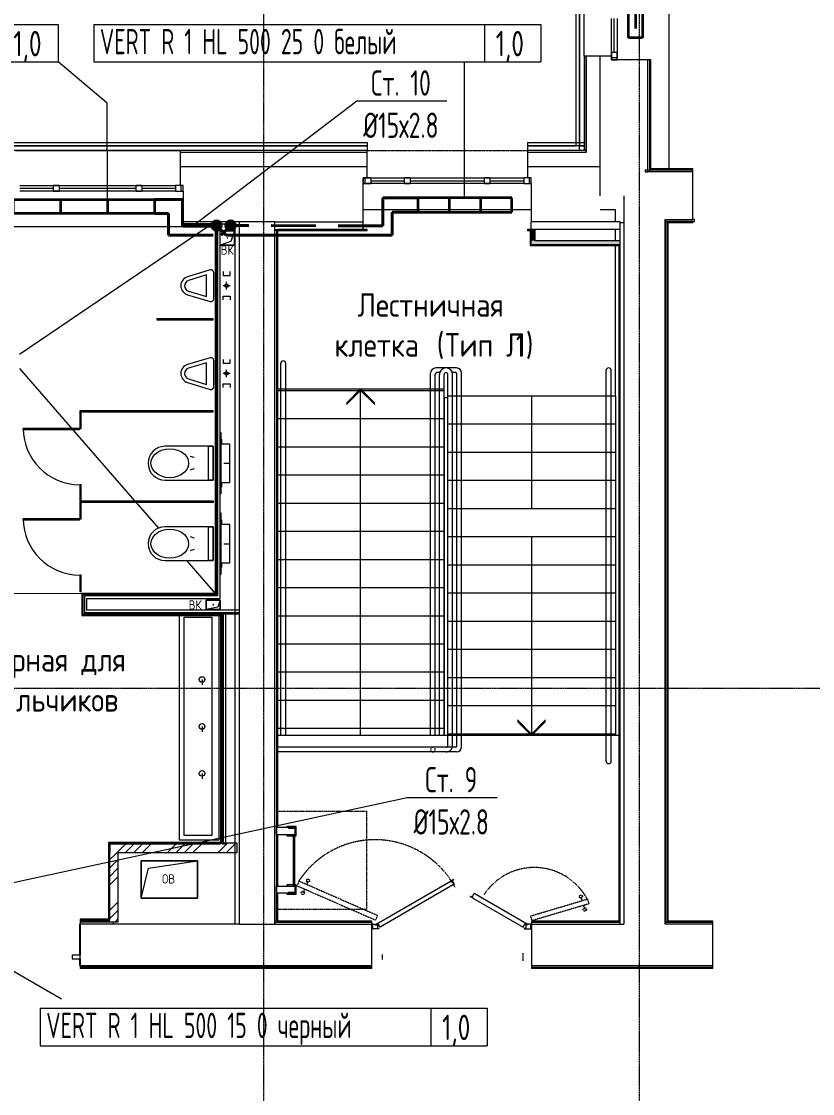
# Model space of a CAD drawing. Header units: millimetres. Extents: x -3929 to 624051, y 52832 to 514950.
# Drawn here: x 210317 to 218744, y 420997 to 432418 of the extents above; entities that cross this region are included whole.
import ezdxf
from ezdxf import colors
from ezdxf.entities.mleader import LeaderData, LeaderLine
from ezdxf.enums import TextEntityAlignment as Align
from ezdxf.math import Vec2, Vec3

# ---------------------------------------------------------------- set-up
doc = ezdxf.new("R2010")
doc.units = ezdxf.units.MM
for name, pattern in [('ADSK_Линия сетки', [25, 20, -2.5, 0, -2.5]), ('ADSK_Штрих_ш3 п1_5', [4.5, 3, -1.5]), ('ADSK_Штриховая_ш2 п1', [3, 2, -1]), ('ADSK_Штриховая_ш3 п1_5', [4.5, 3, -1.5]), ('ADSK_Штрихпунктирная 2 точки_ш15 п1_5 п1_5 п1_5', [19.5, 15, -1.5, 0, -1.5, 0, -1.5]), ('Hidden', [7.14375, 4.7625, -2.38125])]:
    doc.linetypes.add(name, pattern=pattern)
for name, color, linetype, lineweight in [('_ Окна', 7, 'Continuous', 9), ('Аннотация', 7, 'Continuous', 18), ('Двери', 7, 'Continuous', 9), ('Двери открывание', 7, 'Continuous', 9), ('Лестницы', 7, 'Continuous', 9), ('Марки помещений', 7, 'Continuous', 20), ('Обобщенные модели', 7, 'Continuous', 18), ('Оборудование', 7, 'Continuous', 18), ('ОВ-О-Оборудование', 32, 'Continuous', 35), ('ОВ-ТЕКСТ', 7, 'Continuous', 25), ('Окна', 7, 'Continuous', 9), ('Оси', 253, 'Continuous', 9), ('Перекрытие', 7, 'Continuous', 18), ('Сантехника', 7, 'Continuous', 18), ('Стены внутренние', 7, 'Continuous', 18), ('Стены наружные', 7, 'Continuous', 18), ('Стены несущие', 7, 'Continuous', 30), ('Стены отделка', 7, 'Continuous', 30), ('Стены штриховка', 7, 'Continuous', 9), ('Стрелки вверх', 7, 'Continuous', 18)]:
    doc.layers.add(name, color=color, linetype=linetype, lineweight=lineweight)
doc.layers.add('Линии', color=7, linetype='Continuous', lineweight=9, true_color=0x00a600)
for name, color, linetype in [('ПРИБОРЫ', 3, 'Continuous'), ('статистика приборов', 252, 'Continuous'), ('стояки', 7, 'Continuous')]:
    doc.layers.add(name, color=color, linetype=linetype)
doc.layers.add('т11.1', color=1, linetype='Continuous', true_color=0xff0000)
doc.layers.add('т21.1', color=5, linetype='Continuous', true_color=0x0000ff)
doc.styles.add('GOST Common_2', font='GOST_Common.ttf', dxfattribs={"width": 0.9, "height": 250})
doc.styles.add('GOST Common_4', font='GOST_Common.ttf', dxfattribs={"width": 0.9, "height": 200})
doc.styles.add('СТИЛЬ', font='simplex.shx', dxfattribs={"width": 0.65})

# ---------------------------------------------------------------- blocks, each defined once
blk = doc.blocks.new('*U2874')
at = {"layer": 'ОВ-О-Оборудование', "color": 32, "ltscale": 0.1, "true_color": 0xcd6928}
for p, q in [((500, 75), (-500, 75)), ((-500, 75), (-500, -75)), ((-400, 0), (400, 0)), ((500, -75), (500, 75)), ((-500, -75), (500, -75))]:
    blk.add_line(p, q, dxfattribs=at)
blk = doc.blocks.new('*U2949')
at = {"layer": 'ОВ-О-Оборудование', "color": 32, "ltscale": 0.1, "true_color": 0xcd6928}
for p, q in [((750, 75), (-750, 75)), ((-750, 75), (-750, -75)), ((-250, 75), (-250, -75)), ((250, 75), (250, -75)), ((750, -75), (750, 75)), ((-750, -75), (750, -75))]:
    blk.add_line(p, q, dxfattribs=at)
blk = doc.blocks.new('*U2876')
at = {"layer": 'ОВ-О-Оборудование', "color": 32, "ltscale": 0.1, "true_color": 0xcd6928}
for p, q in [((500, 75), (-500, 75)), ((-500, 75), (-500, -75)), ((-167, 75), (-167, -75)), ((167, 75), (167, -75)), ((500, -75), (500, 75)), ((-500, -75), (500, -75))]:
    blk.add_line(p, q, dxfattribs=at)
blk = doc.blocks.new('4 этаж')
at = {"layer": 'Стены внутренние', "lineweight": 0}
for points in [[(406488, 19866), (406527, 19866), (406527, 19986), (406487, 19986), (406487, 19866)], [(407031, 19826), (407432, 19826), (407432, 19866), (406487, 19866), (406488, 19826), (406536, 19826)]]:
    blk.add_hatch(color=253, dxfattribs=at).paths.add_polyline_path(points)
at = {"layer": '_ Окна', "color": 253, "lineweight": 0}
for p, q in [((407370, 21874), (407370, 22234)), ((407340, 21874), (407400, 21874)), ((407340, 21794), (407340, 21874)), ((407400, 21874), (407400, 21794)), ((407400, 21814), (407340, 21814)), ((407400, 21794), (407340, 21794)), ((401398, 20396), (401398, 20456)), ((401398, 20456), (401458, 20456)), ((401458, 20456), (401458, 20396)), ((402278, 20396), (402278, 20456)), ((402278, 20456), (402338, 20456)), ((402338, 20456), (402338, 20396)), ((402698, 20456), (402698, 20396)), ((402778, 20456), (402698, 20456)), ((402758, 20396), (402758, 20456)), ((402778, 20396), (402778, 20456)), ((404697, 20476), (404697, 20536)), ((404697, 20536), (404777, 20536)), ((404777, 20476), (404697, 20476)), ((404717, 20476), (404717, 20536)), ((404777, 20536), (404777, 20476)), ((404777, 20506), (405137, 20506)), ((405137, 20476), (405137, 20536)), ((405137, 20536), (405197, 20536)), ((405197, 20476), (405137, 20476)), ((405197, 20536), (405197, 20476)), ((405197, 20506), (405987, 20506)), ((405987, 20476), (405987, 20536)), ((405987, 20536), (406047, 20536)), ((406047, 20476), (405987, 20476)), ((406047, 20536), (406047, 20476)), ((406047, 20506), (406407, 20506)), ((406407, 20536), (406407, 20476)), ((406487, 20536), (406407, 20536)), ((406407, 20476), (406487, 20476)), ((406467, 20476), (406467, 20536)), ((406487, 20476), (406487, 20536)), ((401038, 20426), (401398, 20426)), ((401458, 20396), (401398, 20396)), ((401458, 20426), (402278, 20426)), ((402338, 20396), (402278, 20396)), ((402338, 20426), (402698, 20426)), ((402698, 20396), (402778, 20396))]:
    blk.add_line(p, q, dxfattribs=at)
at = {"layer": 'Двери', "color": 253, "lineweight": 0}
for p, q in [((401075, 17851), (401075, 17867)), ((401675, 17867), (401075, 17867)), ((401675, 17851), (401075, 17851)), ((401675, 17851), (401675, 17867)), ((401075, 16889), (401075, 16905)), ((401675, 16905), (401075, 16905)), ((401675, 16889), (401675, 16905)), ((401675, 16889), (401075, 16889)), ((404834, 12587), (405659, 13063)), ((405661, 13060), (405644, 13050)), ((405644, 13050), (405666, 13011)), ((405659, 13063), (405661, 13060)), ((405666, 13011), (404876, 12554)), ((405856, 12873), (405876, 12908)), ((405879, 12912), (405876, 12908)), ((406442, 12587), (405879, 12912)), ((405837, 12879), (405839, 12883)), ((405871, 12859), (405837, 12879)), ((405839, 12883), (405856, 12873)), ((405871, 12859), (406400, 12554)), ((404788, 12537), (404788, 12587)), ((404788, 12587), (404824, 12587)), ((404798, 12587), (404788, 12587)), ((404788, 12587), (404788, 12537)), ((404798, 12537), (404798, 12587)), ((404824, 12587), (404824, 12581)), ((404826, 12579), (404848, 12579)), ((404836, 12583), (404834, 12587)), ((404853, 12593), (404836, 12583)), ((404848, 12579), (404848, 12543)), ((404876, 12554), (404853, 12593)), ((406400, 12554), (406422, 12593)), ((406422, 12593), (406439, 12583)), ((406428, 12579), (406428, 12543)), ((406449, 12579), (406428, 12579)), ((406439, 12583), (406442, 12587)), ((406451, 12587), (406451, 12581)), ((406488, 12587), (406451, 12587)), ((406488, 12587), (406478, 12587)), ((406478, 12587), (406478, 12537)), ((406488, 12537), (406488, 12587)), ((406488, 12537), (406488, 12587)), ((404864, 12537), (404788, 12537)), ((404788, 12537), (404798, 12537)), ((404850, 12541), (404864, 12541)), ((404864, 12541), (404864, 12537)), ((406411, 12541), (406411, 12537)), ((406425, 12541), (406411, 12541)), ((406411, 12537), (406488, 12537)), ((406478, 12537), (406488, 12537)), ((401683, 12257), (401596, 12257)), ((401596, 12257), (401596, 12217)), ((401683, 12217), (401683, 12257)), ((400740, 12217), (401481, 11789)), ((401596, 12217), (401683, 12217))]:
    blk.add_line(p, q, dxfattribs=at)
for centre, radius, start, end in [((404826, 12581), 2.52, 180, 270), ((406449, 12581), 2.52, 270, 0), ((404850, 12543), 2.5, 180, 270), ((406425, 12543), 2.5, 270, 0)]:
    blk.add_arc(centre, radius, start, end, dxfattribs=at)
at = {"layer": 'Двери открывание', "color": 253, "lineweight": 0}
for centre in [(401675, 17867), (401675, 16905)]:
    blk.add_arc(centre, 600, 180, 270, dxfattribs=at)
at = {"layer": 'Лестницы', "color": 253, "lineweight": 0}
for p, q in [((406487, 20196), (404697, 20196)), ((407384, 20196), (407220, 20196)), ((407384, 20066), (407384, 20196)), ((407384, 19866), (407384, 19986)), ((407384, 18211), (407384, 19814)), ((403786, 18287), (405564, 18287)), ((403786, 18287), (405564, 18287)), ((403786, 18272), (405564, 18272)), ((405564, 18196), (405594, 18196)), ((405564, 17972), (405564, 18196)), ((407384, 18211), (405594, 18211)), ((405594, 18211), (405594, 17911)), ((407384, 18211), (405594, 18211)), ((407384, 18211), (407384, 17911)), ((403786, 17972), (405564, 17972)), ((403786, 17972), (405564, 17972)), ((405564, 17672), (405564, 17972)), ((405594, 17911), (405594, 17611)), ((407384, 17911), (405594, 17911)), ((407384, 17911), (405594, 17911)), ((407384, 17911), (407384, 17611)), ((403786, 17672), (405564, 17672)), ((403786, 17672), (405564, 17672)), ((405564, 17372), (405564, 17672)), ((405594, 17611), (405594, 17311)), ((407384, 17611), (405594, 17611)), ((407384, 17611), (405594, 17611)), ((407384, 17611), (407384, 17311)), ((403786, 17372), (405564, 17372)), ((403786, 17372), (405564, 17372)), ((405564, 17072), (405564, 17372)), ((405594, 17311), (405594, 17011)), ((407384, 17311), (405594, 17311)), ((407384, 17311), (405594, 17311)), ((407384, 17311), (407384, 17011)), ((403786, 17072), (405564, 17072)), ((403786, 17072), (405564, 17072)), ((405564, 16772), (405564, 17072)), ((405594, 17011), (405594, 16711)), ((407384, 17011), (405594, 17011)), ((407384, 17011), (405594, 17011)), ((407384, 17011), (407384, 16711)), ((403786, 16772), (405564, 16772)), ((403786, 16772), (405564, 16772)), ((405564, 16472), (405564, 16772)), ((405594, 16711), (405594, 16411)), ((407384, 16711), (405594, 16711)), ((407384, 16711), (405594, 16711)), ((407384, 16711), (407384, 16411)), ((403786, 16472), (405564, 16472)), ((403786, 16472), (405564, 16472)), ((405564, 16172), (405564, 16472)), ((405594, 16411), (405594, 16111)), ((407384, 16411), (405594, 16411)), ((407384, 16411), (405594, 16411)), ((407384, 16411), (407384, 16111)), ((403786, 16172), (405564, 16172)), ((403786, 16172), (405564, 16172)), ((405564, 15872), (405564, 16172)), ((405594, 16111), (405594, 15811)), ((407384, 16111), (405594, 16111)), ((407384, 16111), (405594, 16111)), ((407384, 16111), (407384, 15811)), ((403786, 15872), (405564, 15872)), ((403786, 15872), (405564, 15872)), ((405564, 15572), (405564, 15872)), ((405594, 15811), (405594, 15511)), ((407384, 15811), (405594, 15811)), ((407384, 15811), (405594, 15811)), ((407384, 15811), (407384, 15511)), ((403786, 15572), (405564, 15572)), ((403786, 15572), (405564, 15572)), ((405564, 15272), (405564, 15572)), ((405594, 15511), (405594, 15211)), ((407384, 15511), (405594, 15511)), ((407384, 15511), (405594, 15511)), ((407384, 15511), (407384, 15211)), ((403786, 15272), (405564, 15272)), ((403786, 15272), (405564, 15272)), ((405564, 14972), (405564, 15272)), ((405594, 15211), (405594, 14911)), ((407384, 15211), (405594, 15211)), ((407384, 15211), (405594, 15211)), ((407384, 15211), (407384, 14911)), ((403786, 14972), (405564, 14972)), ((403786, 14972), (405564, 14972)), ((405564, 14672), (405564, 14972)), ((405594, 14911), (405594, 14611)), ((407384, 14911), (405594, 14911)), ((407384, 14911), (405594, 14911)), ((407384, 14911), (407384, 14611)), ((403786, 14672), (405564, 14672)), ((403786, 14672), (405564, 14672)), ((405564, 14596), (405564, 14672)), ((405594, 14611), (405594, 14596)), ((407384, 14611), (405594, 14611)), ((407384, 14596), (405594, 14596)), ((407384, 14611), (407384, 14596))]:
    blk.add_line(p, q, dxfattribs=at)
at = {"layer": 'Линии', "color": 253, "linetype": 'ADSK_Штрихпунктирная 2 точки_ш15 п1_5 п1_5 п1_5', "lineweight": 0}
blk.add_line((404737, 20826), (406448, 20826), dxfattribs=at)
at = {"layer": 'Линии', "color": 253, "lineweight": 0}
for p, q in [((403819, 14597), (403819, 18560)), ((403872, 14597), (403872, 18560)), ((405689, 18511), (405469, 18511)), ((405414, 14596), (405414, 18456)), ((405464, 14596), (405464, 18446)), ((405512, 18461), (405479, 18461)), ((405509, 14596), (405509, 18441)), ((405559, 14596), (405559, 18441)), ((405599, 14491), (405599, 18441)), ((405679, 18461), (405646, 18461)), ((405649, 14491), (405649, 18441)), ((405694, 14486), (405694, 18446)), ((405744, 14476), (405744, 18456)), ((407284, 14324), (407284, 18483)), ((407339, 14324), (407339, 18483)), ((405646, 14471), (403774, 14471)), ((405689, 14421), (403774, 14421)), ((405679, 14471), (405646, 14471))]:
    blk.add_line(p, q, dxfattribs=at)
at = {"layer": 'Линии', "color": 253, "linetype": 'ADSK_Штрих_ш3 п1_5', "lineweight": 0}
for p, q in [((403778, 13788), (404733, 13788)), ((403778, 12743), (403778, 13788)), ((404733, 13788), (404733, 12743)), ((404733, 12743), (403778, 12743))]:
    blk.add_line(p, q, dxfattribs=at)
at = {"layer": 'Линии', "color": 253, "linetype": 'ADSK_Штриховая_ш3 п1_5', "lineweight": 0}
for p, q in [((404013, 13043), (403991, 12995)), ((404849, 12677), (404013, 13043)), ((404097, 13006), (404110, 13049)), ((403991, 12995), (404828, 12629)), ((404076, 12958), (404053, 12919)), ((406480, 12673), (407085, 12853)), ((407100, 12802), (406496, 12623)), ((407029, 12836), (407016, 12879)), ((407085, 12853), (407100, 12802)), ((407044, 12785), (407057, 12742)), ((404828, 12629), (404849, 12677)), ((406496, 12623), (406480, 12673)), ((404898, 12261), (404898, 12206)), ((406398, 12276), (406398, 12196))]:
    blk.add_line(p, q, dxfattribs=at)
for centre in [(404110, 13049), (404053, 12919), (407016, 12879), (407057, 12742)]:
    blk.add_circle(centre, 17, dxfattribs=at)
at = {"layer": 'Линии', "color": 253, "lineweight": 0}
for centre, radius, start, end in [((403845, 18560), 26.8, 0, 180), ((405469, 18456), 55, 90, 180), ((405579, 18441), 70.3, 0, 180), ((405689, 18456), 55, 0, 90), ((407311, 18483), 27.8, 0, 180), ((405479, 18446), 15, 90, 180), ((405579, 18441), 20.3, 0, 180), ((405679, 18446), 15, 0, 90), ((405439, 14446), 25, 155.421, 203.9139), ((405439, 14446), 25, 56.7507, 130.2218), ((405439, 14446), 25, 231.9228, 310.4125), ((405439, 14446), 25, 337.1505, 30.4035), ((405579, 14491), 70.3, 268.2796, 0), ((405579, 14491), 20.3, 270, 0), ((405679, 14486), 15, 270, 0), ((405689, 14476), 55, 270, 0), ((407311, 14324), 27.8, 180, 0)]:
    blk.add_arc(centre, radius, start, end, dxfattribs=at)
at = {"layer": 'Линии', "color": 253, "linetype": 'ADSK_Штриховая_ш3 п1_5', "lineweight": 0}
for centre, radius, start, end in [((404823, 12515), 970, 28.2832, 146.92), ((406519, 12548), 641, 28.2937, 146.619)]:
    blk.add_arc(centre, radius, start, end, dxfattribs=at)
at = {"layer": 'Обобщенные модели', "color": 253, "lineweight": 0}
for p, q in [((403174, 19970), (403324, 19970)), ((403324, 19970), (403174, 19970)), ((403324, 19970), (403286, 19857)), ((403324, 19970), (403324, 19820)), ((403324, 19820), (403324, 19970)), ((403286, 19857), (403174, 19820)), ((403324, 19820), (403174, 19820)), ((403174, 19820), (403324, 19820)), ((403099, 19036), (402499, 19036)), ((402499, 19036), (402499, 19024)), ((402499, 19024), (403099, 19024)), ((403099, 19024), (403099, 19036)), ((403099, 18054), (401679, 18054)), ((401679, 18054), (401679, 18042)), ((403099, 18042), (403099, 18054)), ((401679, 18042), (403099, 18042)), ((401679, 18042), (401679, 17867)), ((401691, 18042), (401679, 18042)), ((401691, 17867), (401691, 18042)), ((401679, 17867), (401691, 17867)), ((401679, 17267), (401679, 17092)), ((401691, 17267), (401679, 17267)), ((401691, 17092), (401691, 17267)), ((401679, 17092), (401691, 17092)), ((401679, 17080), (401679, 16905)), ((401691, 17080), (401679, 17080)), ((403101, 17092), (401681, 17092)), ((401681, 17092), (401681, 17080)), ((401681, 17080), (403101, 17080)), ((401691, 16905), (401691, 17080)), ((403101, 17080), (403101, 17092)), ((401679, 16905), (401691, 16905)), ((401679, 16305), (401679, 16130)), ((401691, 16305), (401679, 16305)), ((401691, 16130), (401691, 16305)), ((401679, 16130), (401691, 16130)), ((403024, 15938), (403024, 16038)), ((403024, 16038), (403174, 16038)), ((403174, 16038), (403024, 16038)), ((403024, 16038), (403024, 15938)), ((403174, 16038), (403149, 15963)), ((403174, 16038), (403174, 15938)), ((403174, 15938), (403174, 16038)), ((403149, 15963), (403024, 15938)), ((403174, 15938), (403024, 15938)), ((403024, 15938), (403174, 15938)), ((402331, 12861), (402331, 13261)), ((402331, 13261), (402931, 13261)), ((402931, 13261), (402331, 13261)), ((402331, 13261), (402331, 12861)), ((402411, 13181), (402931, 13261)), ((402931, 13261), (402931, 12861)), ((402931, 12861), (402931, 13261)), ((402331, 12861), (402411, 13181)), ((402931, 12861), (402331, 12861)), ((402331, 12861), (402931, 12861))]:
    blk.add_line(p, q, dxfattribs=at)
for centre, start, end in [((403249, 19895), 0, 180), ((403249, 19895), 120, 180), ((403249, 19895), 180, 0), ((403249, 19895), 240, 345), ((403249, 19895), 15, 90), ((403099, 15988), 0, 180), ((403099, 15988), 15, 90), ((403099, 15988), 120, 180), ((403099, 15988), 180, 0), ((403099, 15988), 240, 345), ((402631, 13061), 0, 180), ((402631, 13061), 60, 165), ((402631, 13061), 180, 0), ((402631, 13061), 195, 270), ((402631, 13061), 300, 0)]:
    blk.add_arc(centre, 2.5, start, end, dxfattribs=at)
at = {"layer": 'Оборудование', "color": 253, "lineweight": 0}
for p, q in [((403774, 13541), (403774, 13616)), ((403974, 13616), (403774, 13616)), ((403984, 13625), (403884, 13626)), ((403884, 13626), (403884, 13616)), ((403974, 13616), (403899, 13616)), ((403899, 13616), (403899, 13613)), ((403902, 13610), (403959, 13610)), ((403968, 13601), (403968, 13544)), ((403974, 13616), (403974, 13541)), ((403974, 13541), (403974, 13616)), ((403984, 13525), (403984, 13625)), ((403774, 13541), (403974, 13541)), ((403884, 13541), (403884, 13526)), ((403884, 13526), (403950, 13526)), ((403950, 13541), (403949, 12991)), ((403967, 12991), (403968, 13541)), ((403968, 13526), (403984, 13525)), ((403971, 13541), (403974, 13541)), ((403773, 12916), (403773, 12991)), ((403773, 12991), (403973, 12991)), ((403973, 12916), (403773, 12916)), ((403883, 12916), (403882, 12906)), ((403949, 13006), (403883, 13006)), ((403883, 13006), (403883, 12991)), ((403898, 12919), (403898, 12916)), ((403898, 12916), (403973, 12916)), ((403958, 12922), (403901, 12922)), ((403983, 13005), (403967, 13006)), ((403967, 12988), (403967, 12931)), ((403973, 12991), (403970, 12991)), ((403973, 12991), (403973, 12916)), ((403973, 12916), (403973, 12991)), ((403982, 12905), (403983, 13005)), ((403882, 12906), (403982, 12905))]:
    blk.add_line(p, q, dxfattribs=at)
for centre, radius, start, end in [((403902, 13613), 3, 179.8492, 269.8492), ((403959, 13601), 9, 359.8492, 89.8492), ((403971, 13544), 3, 179.8492, 269.8492), ((403901, 12919), 3, 89.8492, 179.8492), ((403958, 12931), 9, 269.8492, 359.8492), ((403970, 12988), 3, 89.8492, 179.8492)]:
    blk.add_arc(centre, radius, start, end, dxfattribs=at)
at = {"layer": 'Окна', "color": 253, "lineweight": 0}
for p, q in [((407340, 21874), (407340, 22234)), ((407400, 22234), (407400, 21874)), ((407340, 21874), (407340, 21794)), ((407400, 21794), (407400, 21874)), ((407340, 21794), (407400, 21794)), ((401038, 20456), (401398, 20456)), ((401458, 20456), (401398, 20456)), ((401458, 20456), (402278, 20456)), ((402338, 20456), (402278, 20456)), ((402338, 20456), (402698, 20456)), ((402778, 20456), (402698, 20456)), ((402778, 20396), (402778, 20456)), ((404697, 20536), (404697, 20476)), ((404777, 20536), (404697, 20536)), ((404697, 20476), (404777, 20476)), ((404777, 20536), (405137, 20536)), ((405137, 20476), (404777, 20476)), ((405197, 20536), (405137, 20536)), ((405137, 20476), (405197, 20476)), ((405197, 20536), (405987, 20536)), ((405987, 20476), (405197, 20476)), ((406047, 20536), (405987, 20536)), ((405987, 20476), (406047, 20476)), ((406047, 20536), (406407, 20536)), ((406407, 20476), (406047, 20476)), ((406487, 20536), (406407, 20536)), ((406407, 20476), (406487, 20476)), ((406487, 20476), (406487, 20536)), ((401398, 20396), (401038, 20396)), ((401398, 20396), (401458, 20396)), ((402278, 20396), (401458, 20396)), ((402278, 20396), (402338, 20396)), ((402698, 20396), (402338, 20396)), ((402698, 20396), (402778, 20396))]:
    blk.add_line(p, q, dxfattribs=at)
at = {"layer": 'Оси', "color": 253, "linetype": 'ADSK_Линия сетки', "lineweight": 0}
for p, q in [((407638, -2196), (407638, 46378)), ((403638, -2196), (403638, 23921)), ((351674, 15100), (417904, 15100))]:
    blk.add_line(p, q, dxfattribs=at)
at = {"layer": 'Перекрытие', "color": 253, "lineweight": 0}
for p, q in [((407956, 20633), (407956, 36572)), ((403040, 20013), (401034, 18656)), ((401034, 18506), (402264, 17092)), ((402275, 17080), (402515, 16803)), ((402815, 16459), (403119, 16110)), ((401699, 16110), (400411, 16103)), ((403119, 16111), (403119, 16110)), ((403176, 15875), (403179, 15875)), ((407420, 14596), (403786, 14596)), ((403179, 13455), (403176, 13455)), ((401674, 12587), (401674, 12257)), ((401683, 12587), (401674, 12587)), ((402038, 12607), (402038, 12612)), ((401674, 12217), (401674, 12147))]:
    blk.add_line(p, q, dxfattribs=at)
at = {"layer": 'Сантехника', "color": 253, "lineweight": 0}
for p, q in [((403065, 19555), (402825, 19482)), ((403204, 19537), (403204, 19497)), ((403279, 19497), (403279, 19537)), ((403029, 19502), (402836, 19444)), ((403029, 19271), (403029, 19502)), ((403104, 19247), (403104, 19526)), ((403204, 19497), (403279, 19497)), ((403241, 19347), (403241, 19427)), ((402836, 19329), (403029, 19271)), ((403279, 19387), (403204, 19387)), ((402825, 19291), (403065, 19218)), ((403204, 19277), (403279, 19277)), ((403204, 19237), (403204, 19277)), ((403279, 19277), (403279, 19237)), ((403065, 18619), (402825, 18547)), ((403029, 18567), (402836, 18508)), ((403029, 18335), (403029, 18567)), ((403104, 18312), (403104, 18591)), ((403204, 18602), (403204, 18562)), ((403204, 18562), (403279, 18562)), ((403279, 18562), (403279, 18602)), ((402836, 18394), (403029, 18335)), ((403279, 18452), (403204, 18452)), ((403241, 18412), (403241, 18492)), ((402825, 18355), (403065, 18283)), ((403204, 18342), (403279, 18342)), ((403204, 18302), (403204, 18342)), ((403279, 18342), (403279, 18302)), ((403174, 17824), (403179, 17824)), ((403179, 17824), (403179, 17169)), ((403174, 17751), (403188, 17751)), ((403188, 17751), (403188, 17704)), ((403188, 17704), (403273, 17704)), ((403273, 17704), (403273, 17288)), ((402456, 17564), (402480, 17593)), ((402480, 17593), (402511, 17618)), ((402511, 17618), (402549, 17636)), ((402549, 17636), (402592, 17647)), ((403099, 17676), (402585, 17676)), ((402592, 17647), (402636, 17651)), ((402636, 17651), (402681, 17647)), ((402681, 17647), (402723, 17636)), ((402723, 17636), (402761, 17618)), ((402761, 17618), (402792, 17593)), ((402792, 17593), (402816, 17564)), ((403049, 17316), (403049, 17676)), ((403049, 17676), (403099, 17676)), ((403099, 17316), (403099, 17676)), ((403099, 17676), (403099, 17316)), ((403100, 17596), (403099, 17596)), ((403100, 17576), (403100, 17596)), ((403100, 17576), (403100, 17596)), ((402436, 17496), (402441, 17531)), ((402441, 17462), (402436, 17496)), ((402441, 17531), (402456, 17564)), ((402816, 17564), (402831, 17531)), ((402831, 17531), (402836, 17496)), ((402836, 17496), (402831, 17462)), ((402852, 17571), (402894, 17559)), ((402894, 17559), (402896, 17558)), ((403099, 17576), (403100, 17576)), ((403100, 17551), (403099, 17551)), ((403100, 17549), (403100, 17551)), ((403100, 17441), (403100, 17551)), ((403211, 17496), (403279, 17496)), ((402456, 17429), (402441, 17462)), ((402480, 17400), (402456, 17429)), ((402511, 17375), (402480, 17400)), ((402549, 17357), (402511, 17375)), ((402761, 17375), (402723, 17357)), ((402792, 17400), (402761, 17375)), ((402816, 17429), (402792, 17400)), ((402831, 17462), (402816, 17429)), ((402861, 17425), (402852, 17421)), ((402896, 17435), (402861, 17425)), ((403099, 17441), (403100, 17441)), ((403100, 17416), (403099, 17416)), ((403099, 17396), (403100, 17396)), ((403100, 17441), (403100, 17443)), ((403100, 17396), (403100, 17416)), ((403100, 17396), (403100, 17416)), ((402592, 17345), (402549, 17357)), ((402585, 17316), (403099, 17316)), ((402636, 17341), (402592, 17345)), ((402681, 17345), (402636, 17341)), ((402723, 17357), (402681, 17345)), ((403099, 17316), (403049, 17316)), ((403188, 17288), (403188, 17241)), ((403273, 17288), (403188, 17288)), ((403188, 17241), (403174, 17241)), ((403179, 17169), (403174, 17169)), ((403174, 16966), (403179, 16966)), ((403179, 16966), (403179, 16311)), ((402549, 16779), (402592, 16790)), ((403099, 16819), (402585, 16819)), ((402592, 16790), (402636, 16794)), ((402636, 16794), (402681, 16790)), ((402681, 16790), (402723, 16779)), ((403049, 16459), (403049, 16819)), ((403049, 16819), (403099, 16819)), ((403099, 16459), (403099, 16819)), ((403099, 16819), (403099, 16459)), ((403174, 16894), (403188, 16894)), ((403188, 16894), (403188, 16847)), ((403188, 16847), (403273, 16847)), ((403273, 16847), (403273, 16431)), ((402441, 16673), (402456, 16706)), ((402456, 16706), (402480, 16736)), ((402480, 16736), (402511, 16760)), ((402511, 16760), (402549, 16779)), ((402723, 16779), (402761, 16760)), ((402761, 16760), (402792, 16736)), ((402792, 16736), (402816, 16706)), ((402816, 16706), (402831, 16673)), ((402852, 16714), (402894, 16701)), ((402894, 16701), (402896, 16701)), ((403100, 16739), (403099, 16739)), ((403099, 16719), (403100, 16719)), ((403100, 16694), (403099, 16694)), ((403100, 16719), (403100, 16739)), ((403100, 16719), (403100, 16739)), ((403100, 16692), (403100, 16694)), ((403100, 16584), (403100, 16694)), ((402436, 16639), (402441, 16673)), ((402441, 16604), (402436, 16639)), ((402456, 16572), (402441, 16604)), ((402480, 16542), (402456, 16572)), ((402816, 16572), (402792, 16542)), ((402831, 16604), (402816, 16572)), ((402831, 16673), (402836, 16639)), ((402836, 16639), (402831, 16604)), ((402861, 16567), (402852, 16564)), ((402896, 16577), (402861, 16567)), ((403099, 16584), (403100, 16584)), ((403100, 16584), (403100, 16586)), ((403211, 16639), (403279, 16639)), ((402511, 16518), (402480, 16542)), ((402549, 16499), (402511, 16518)), ((402592, 16488), (402549, 16499)), ((402585, 16459), (403099, 16459)), ((402636, 16484), (402592, 16488)), ((402681, 16488), (402636, 16484)), ((402723, 16499), (402681, 16488)), ((402761, 16518), (402723, 16499)), ((402792, 16542), (402761, 16518)), ((403099, 16459), (403049, 16459)), ((403100, 16559), (403099, 16559)), ((403099, 16539), (403100, 16539)), ((403100, 16539), (403100, 16559)), ((403100, 16539), (403100, 16559)), ((403188, 16384), (403174, 16384)), ((403188, 16431), (403188, 16384)), ((403273, 16431), (403188, 16431)), ((403179, 16311), (403174, 16311)), ((402740, 13480), (402740, 15875)), ((402790, 13530), (402790, 15855)), ((402790, 15855), (403085, 15855)), ((403085, 15855), (403085, 13530)), ((403160, 15875), (403160, 13480)), ((402980, 15192), (402980, 15135)), ((402980, 14692), (402980, 14635)), ((402980, 14192), (402980, 14135)), ((403160, 13480), (402740, 13480)), ((403085, 13530), (402790, 13530))]:
    blk.add_line(p, q, dxfattribs=at)
for centre, radius in [((403241, 19387), 18.9), ((403241, 18452), 18.9), ((402980, 15192), 30), ((402980, 14692), 30), ((402980, 14192), 30)]:
    blk.add_circle(centre, radius, dxfattribs=at)
for centre, radius, start, end in [((403074, 19526), 30, 360, 106.8118), ((402854, 19386), 100, 106.8118, 253.3196), ((402854, 19386), 60, 106.8118, 253.3578), ((403074, 19247), 30, 252.9999, 0.4256), ((403074, 18591), 30, 360, 106.8118), ((402854, 18451), 100, 106.8118, 253.3196), ((402854, 18451), 60, 106.8118, 253.3578), ((403074, 18311), 30, 252.9999, 0.4256), ((402585, 17496), 180, 90, 270), ((402585, 16639), 180, 90, 270)]:
    blk.add_arc(centre, radius, start, end, dxfattribs=at)
at = {"layer": 'Стены внутренние', "color": 253, "lineweight": 0}
for p, q in [((402778, 20013), (400958, 20013)), ((403179, 13450), (403179, 15881)), ((403179, 15881), (403182, 15881))]:
    blk.add_line(p, q, dxfattribs=at)
at = {"layer": 'Стены внутренние', "color": 253, "linetype": 'Continuous', "lineweight": 0}
for p, q in [((402863, 20046), (402856, 20035)), ((403097, 20046), (403089, 20031)), ((401743, 12621), (401735, 12607))]:
    blk.add_line(p, q, dxfattribs=at)
at = {"layer": 'Стены наружные', "color": 253, "lineweight": 0}
for p, q in [((406965, 20877), (406965, 28005)), ((407000, 20826), (407000, 28005)), ((407000, 28005), (407000, 20877)), ((407050, 21834), (407050, 23494)), ((400405, 20912), (404737, 20912)), ((404737, 20912), (404737, 20877)), ((406448, 20911), (407050, 20913)), ((406448, 20911), (406448, 20876)), ((400405, 20877), (404737, 20877)), ((404737, 20877), (400405, 20877)), ((404737, 20827), (400405, 20827)), ((400993, 20826), (402748, 20826)), ((404737, 20877), (404737, 20827)), ((407050, 20878), (406448, 20876)), ((406448, 20876), (406965, 20877)), ((406448, 20876), (406448, 20826)), ((407050, 20827), (406448, 20826)), ((407000, 20877), (407050, 20877)), ((401683, 12117), (404788, 12117)), ((406488, 12117), (408422, 12117))]:
    blk.add_line(p, q, dxfattribs=at)
at = {"layer": 'Стены несущие', "color": 253, "lineweight": 0}
for p, q in [((407340, 21834), (407220, 21834)), ((407220, 20346), (407220, 21834)), ((407730, 21794), (407400, 21794)), ((407730, 20601), (407730, 21794)), ((402748, 20656), (404737, 20656)), ((402748, 20656), (402748, 20456)), ((404737, 20536), (404737, 20656)), ((406447, 20656), (407220, 20656)), ((406447, 20656), (406447, 20536)), ((408209, 20601), (407730, 20601)), ((408209, 20091), (408209, 20601)), ((404697, 20066), (404697, 20476)), ((406487, 20476), (406487, 20066)), ((402778, 20396), (402778, 20066)), ((407472, 20346), (407472, 12587)), ((403374, 20066), (402778, 20066)), ((403374, 20066), (403374, 12587)), ((403754, 12587), (403754, 20066)), ((403754, 20066), (404697, 20066)), ((407220, 20066), (406487, 20066)), ((407912, 12587), (407912, 20091)), ((407912, 20091), (408209, 20091)), ((403354, 13450), (401998, 13450)), ((401998, 13450), (401998, 13350)), ((403354, 13350), (403354, 13450)), ((401988, 13350), (401988, 12612)), ((401998, 13350), (401988, 13350)), ((402088, 12612), (402088, 13350)), ((402088, 13350), (403354, 13350)), ((401683, 12587), (401683, 12257)), ((403374, 12587), (401683, 12587)), ((401988, 12612), (402088, 12612)), ((403754, 12587), (404788, 12587)), ((404788, 12147), (404788, 12587)), ((406488, 12587), (407472, 12587)), ((406488, 12587), (406488, 12147)), ((408422, 12587), (407912, 12587)), ((408422, 12147), (408422, 12587)), ((401683, 12217), (401683, 12147)), ((401683, 12147), (404788, 12147)), ((406488, 12147), (408422, 12147))]:
    blk.add_line(p, q, dxfattribs=at)
at = {"layer": 'Стены отделка', "color": 253, "lineweight": 0}
for p, q in [((407070, 21834), (407050, 21834)), ((407050, 21834), (407050, 20826)), ((407220, 21834), (407070, 21834)), ((407762, 21794), (407730, 21794)), ((407762, 20633), (407762, 21794)), ((404737, 20826), (402748, 20826)), ((402748, 20826), (402748, 20656)), ((402748, 20806), (402748, 20806)), ((404737, 20656), (404737, 20826)), ((407070, 20826), (406447, 20826)), ((406447, 20826), (406447, 20656)), ((406447, 20806), (406448, 20806)), ((407070, 20806), (407070, 20826)), ((407070, 20826), (407070, 20806)), ((402748, 20656), (402748, 20656)), ((406447, 20656), (406447, 20656)), ((407700, 20621), (407700, 20601)), ((407700, 20621), (408209, 20621)), ((407700, 20601), (407730, 20601)), ((407750, 20633), (407750, 20601)), ((408209, 20633), (407762, 20633)), ((408209, 20601), (408209, 20633)), ((402778, 20066), (402778, 20013)), ((402778, 20046), (402778, 20046)), ((402778, 20013), (403125, 20013)), ((403134, 20030), (403119, 20030)), ((403119, 20030), (403119, 16111)), ((403125, 20046), (403334, 20046)), ((403125, 20013), (403125, 20046)), ((403134, 20046), (403134, 16095)), ((403174, 16055), (403174, 20046)), ((403334, 12587), (403334, 20066)), ((404697, 19986), (404697, 20066)), ((406487, 19826), (406487, 20066)), ((407432, 20066), (407220, 20066)), ((407432, 12587), (407432, 20066)), ((407472, 20056), (407432, 20056)), ((407912, 20071), (407932, 20071)), ((407912, 20071), (407912, 12610)), ((407932, 20071), (407912, 20071)), ((407932, 20071), (407932, 12607)), ((407944, 20059), (408209, 20059)), ((407944, 12619), (407944, 20059)), ((408226, 20091), (408209, 20091)), ((408209, 20071), (408226, 20071)), ((408209, 20059), (408209, 20071)), ((408226, 20071), (408226, 20091)), ((403754, 19986), (403784, 19986)), ((403774, 19976), (403754, 19976)), ((403774, 19986), (403774, 12991)), ((403786, 13616), (403786, 19974)), ((403786, 19974), (404737, 19974)), ((404737, 19986), (404697, 19986)), ((404737, 19974), (404737, 19986)), ((406448, 19986), (406448, 19974)), ((407432, 19986), (406448, 19986)), ((406448, 19974), (406475, 19974)), ((406475, 19974), (406475, 19816)), ((406527, 19866), (406527, 19986)), ((406477, 19814), (407420, 19814)), ((406487, 19826), (407432, 19826)), ((407432, 19866), (406527, 19866)), ((407420, 19814), (407420, 12619)), ((403119, 16110), (401699, 16110)), ((401699, 16110), (401699, 15875)), ((403119, 16111), (403134, 16111)), ((403119, 16095), (403119, 16110)), ((401714, 15890), (401714, 16095)), ((403134, 16095), (401714, 16095)), ((401754, 16055), (403174, 16055)), ((401754, 15930), (401754, 16055)), ((401714, 15890), (403374, 15890)), ((403374, 15930), (401754, 15930)), ((403176, 15875), (403176, 15890)), ((403194, 15881), (403182, 15881)), ((403182, 15881), (403182, 13449)), ((403194, 15890), (403194, 13440)), ((403234, 13440), (403234, 15890)), ((401699, 15875), (403176, 15875)), ((403786, 12991), (403786, 13541)), ((401983, 13455), (401983, 12623)), ((403176, 13455), (401983, 13455)), ((401998, 13440), (403176, 13440)), ((403176, 13440), (403176, 13455)), ((403182, 13449), (403194, 13449)), ((403194, 13440), (403234, 13440)), ((401998, 12623), (401998, 13350)), ((403774, 12607), (403774, 12916)), ((403786, 12619), (403786, 12916)), ((401683, 12640), (401683, 12587)), ((401989, 12640), (401683, 12640)), ((401983, 12623), (401998, 12623)), ((401989, 12607), (401989, 12640)), ((402038, 12607), (401989, 12607)), ((402038, 12587), (402038, 12607)), ((403774, 12607), (403754, 12607)), ((403754, 12607), (403754, 12587)), ((404788, 12619), (403786, 12619)), ((404755, 12607), (404788, 12607)), ((404788, 12587), (404788, 12619)), ((406488, 12619), (406488, 12587)), ((407420, 12619), (406488, 12619)), ((406488, 12607), (406495, 12607)), ((407912, 12610), (407932, 12610)), ((407912, 12607), (408422, 12607)), ((408422, 12619), (407944, 12619)), ((408422, 12587), (408422, 12619)), ((401683, 12147), (401683, 12115)), ((404788, 12115), (404788, 12147)), ((406488, 12147), (406488, 12115)), ((408422, 12115), (408422, 12147))]:
    blk.add_line(p, q, dxfattribs=at)
at = {"layer": 'Стены штриховка', "color": 253, "lineweight": 0}
for p, q in [((407070, 20826), (407070, 21834)), ((407070, 21834), (407070, 20826)), ((407750, 20633), (407750, 21794)), ((407760, 20633), (407760, 21794)), ((404737, 20806), (402748, 20806)), ((407070, 20806), (406448, 20806)), ((407750, 20633), (407760, 20633)), ((408209, 20631), (407750, 20631)), ((403125, 20046), (402778, 20046)), ((402778, 20031), (403125, 20031)), ((402778, 20022), (403125, 20022)), ((403128, 20030), (403128, 16111)), ((403147, 16082), (403147, 20046)), ((403754, 20066), (403374, 20066)), ((408209, 20071), (407932, 20071)), ((407942, 20061), (408209, 20061)), ((407942, 12617), (407942, 20061)), ((404697, 19986), (403784, 19986)), ((403784, 13616), (403784, 19976)), ((403784, 19976), (404737, 19976)), ((406448, 19976), (406477, 19976)), ((406477, 19976), (406477, 19814)), ((406475, 19816), (407422, 19816)), ((406475, 19816), (406475, 19814)), ((406475, 19814), (406477, 19814)), ((407422, 19816), (407422, 12619)), ((403119, 16101), (401708, 16101)), ((401708, 16101), (401708, 15884)), ((403147, 16082), (401727, 16082)), ((401727, 16082), (401727, 15903)), ((401708, 15884), (403176, 15884)), ((403374, 15903), (401727, 15903)), ((403188, 15881), (403188, 13449)), ((403207, 13440), (403207, 15890)), ((403784, 12991), (403784, 13541)), ((401992, 13446), (401992, 12623)), ((403176, 13446), (401992, 13446)), ((403784, 12617), (403784, 12916)), ((401989, 12631), (401683, 12631)), ((401989, 12622), (401683, 12622)), ((401989, 12607), (401683, 12607)), ((403374, 12587), (403754, 12587)), ((403774, 12607), (404755, 12607)), ((404788, 12617), (403784, 12617)), ((407432, 12617), (406488, 12617)), ((406495, 12607), (407432, 12607)), ((407432, 12619), (407422, 12619)), ((408422, 12617), (407942, 12617)), ((404788, 12127), (401683, 12127)), ((406488, 12127), (408422, 12127))]:
    blk.add_line(p, q, dxfattribs=at)
at = {"layer": 'Стены штриховка', "color": 253, "linetype": 'Continuous', "lineweight": 0}
for p, q in [((402074, 13350), (402174, 13450)), ((402164, 13350), (402264, 13450)), ((402254, 13350), (402354, 13450)), ((402344, 13350), (402444, 13450)), ((402613, 13350), (402713, 13450)), ((402703, 13350), (402803, 13450)), ((402793, 13350), (402893, 13450)), ((402883, 13350), (402983, 13450)), ((403152, 13350), (403252, 13450)), ((403242, 13350), (403334, 13442)), ((401988, 13264), (402074, 13350)), ((401988, 13174), (402088, 13274)), ((403332, 13350), (403334, 13352)), ((401988, 13084), (402088, 13184)), ((401988, 12994), (402088, 13094)), ((401988, 12725), (402088, 12825)), ((401988, 12635), (402088, 12735)), ((402054, 12612), (402088, 12645))]:
    blk.add_line(p, q, dxfattribs=at)
at = {"layer": 'Стрелки вверх', "color": 253, "lineweight": 0}
for p, q in [((404669, 18287), (404519, 18137)), ((404669, 18272), (404669, 18287)), ((404669, 18287), (404819, 18137)), ((404669, 18272), (404519, 18122)), ((404669, 17972), (404669, 18272)), ((404669, 18272), (404819, 18122)), ((406489, 18211), (406489, 17911)), ((404669, 17672), (404669, 17972)), ((406489, 17911), (406489, 17611)), ((404669, 17372), (404669, 17672)), ((406489, 17611), (406489, 17311)), ((404669, 17072), (404669, 17372)), ((406489, 17311), (406489, 17011)), ((404669, 16772), (404669, 17072)), ((404669, 16472), (404669, 16772)), ((406489, 16711), (406489, 16411)), ((404669, 16172), (404669, 16472)), ((406489, 16411), (406489, 16111)), ((404669, 15872), (404669, 16172)), ((406489, 16111), (406489, 15811)), ((404669, 15572), (404669, 15872)), ((406489, 15811), (406489, 15511)), ((404669, 15272), (404669, 15572)), ((406489, 15511), (406489, 15211)), ((404669, 14972), (404669, 15272)), ((406489, 15211), (406489, 14911)), ((404669, 14672), (404669, 14972)), ((406489, 14911), (406489, 14611)), ((406489, 14611), (406339, 14761)), ((406489, 14596), (406339, 14746)), ((406489, 14611), (406639, 14761)), ((406489, 14596), (406639, 14746)), ((404669, 14596), (404669, 14672)), ((406489, 14611), (406489, 14596))]:
    blk.add_line(p, q, dxfattribs=at)
at = {"layer": 'Аннотация', "color": 253, "lineweight": 0, "style": 'GOST Common_4', "width": 0.9}
for s, p in [('ВК', (403178, 19717)), ('ВК', (402837, 15936)), ('ОВ', (402553, 13018))]:
    blk.add_text(s, height=100, dxfattribs=at).set_placement(p)
at = {"layer": 'Марки помещений', "color": 253, "lineweight": 0, "style": 'GOST Common_2', "width": 0.9}
for s, p in [('Лестничная', (404636, 19057)), ('(', (405480, 18631)), ('Тип Л', (405570, 18631)), ('1)', (406322, 18631)), ('клетка ', (404391, 18631)), ('Уборная для', (400540, 15277)), ('мальчиков', (400657, 14850))]:
    blk.add_text(s, height=250, dxfattribs=at).set_placement(p)

msp = doc.modelspace()

# ---------------------------------------------------------------- hatches: boundary and pattern name
at = {"layer": 'т11.1', "lineweight": 40}
h = msp.add_hatch(color=256, dxfattribs=at)
h.dxf.hatch_style = 1
h.paths.add_polyline_path([(212345.507, 430242.838, 1), (212445.507, 430242.838, 1)])
at = {"layer": 'т21.1', "linetype": 'ADSK_Штриховая_ш2 п1', "lineweight": 40, "ltscale": 50}
h = msp.add_hatch(color=256, dxfattribs=at)
h.dxf.hatch_style = 1
h.paths.add_polyline_path([(212495.507, 430242.838, 1), (212595.507, 430242.838, 1)])

# ---------------------------------------------------------------- linework, layer by layer
at = {"layer": 'ПРИБОРЫ', "color": 7, "lineweight": 15}
for p, q in [((205950.224, 432386.216), (210709.844, 432386.216)), ((205950.224, 432386.216), (210709.844, 432386.216)), ((210709.844, 432386.216), (210709.844, 431986.216)), ((211088.944, 432386.216), (215848.564, 432386.216)), ((211088.944, 432386.216), (215848.564, 432386.216)), ((211088.944, 432386.216), (211088.944, 431986.216)), ((215248.564, 432386.216), (215248.564, 431986.216)), ((215848.564, 432386.216), (215848.564, 431986.216)), ((205950.224, 431986.216), (210709.844, 431986.216)), ((211088.944, 431986.216), (215848.564, 431986.216)), ((210517.445, 421905.521), (215277.065, 421905.521)), ((210517.445, 421905.521), (215277.065, 421905.521)), ((210517.445, 421905.521), (210517.445, 421505.521)), ((214677.065, 421905.521), (214677.065, 421505.521)), ((215277.065, 421905.521), (215277.065, 421505.521)), ((210517.445, 421505.521), (215277.065, 421505.521))]:
    msp.add_line(p, q, dxfattribs=at)
at = {"layer": 'стояки', "color": 7, "lineweight": 15}
for points in [[(211234.186, 430521.497), (211231.903, 431547.349), (210709.844, 431986.216)], [(215036.142, 430537.013), (215036.142, 431986.216)]]:
    msp.add_lwpolyline(points, dxfattribs=at)
at = {"layer": 'т11.1', "lineweight": 40}
for p, q in [((211734.186, 430521.497), (212034.186, 430521.497)), ((212034.186, 430521.497), (212034.186, 430241.84)), ((214540.313, 430387.013), (214266.674, 430387.013)), ((214266.674, 430387.013), (214266.674, 430141.84)), ((212034.186, 430241.84), (212395.507, 430242.838)), ((212395.507, 430242.838), (212496.505, 430141.84)), ((214266.674, 430141.84), (212496.505, 430141.84))]:
    msp.add_line(p, q, dxfattribs=at)
msp.add_circle((212395.507, 430242.838), 50, dxfattribs=at)
at = {"layer": 'т21.1', "linetype": 'Hidden', "lineweight": 40, "ltscale": 100}
for p, q in [((214166.523, 430537.013), (214166.29, 430241.558)), ((214540.313, 430537.013), (214166.523, 430537.013)), ((211734.186, 430371.497), (211884.186, 430371.497)), ((211884.186, 430371.497), (211884.186, 430141.84)), ((212545.507, 430242.838), (212444.51, 430141.84)), ((214166.29, 430241.558), (212545.507, 430242.838)), ((211884.186, 430141.84), (212444.51, 430141.84))]:
    msp.add_line(p, q, dxfattribs=at)
at = {"layer": 'т21.1', "lineweight": 40, "ltscale": 50}
msp.add_circle((212545.507, 430242.838), 50, dxfattribs=at)

# ---------------------------------------------------------------- block references
at = {"layer": 'ОВ-О-Оборудование', "ltscale": 10, "xscale": -1, "rotation": 90}
msp.add_blockref('*U2874', (216858.33, 432741.845), dxfattribs=at)
at = {"layer": 'ОВ-О-Оборудование', "ltscale": 10, "xscale": -1}
msp.add_blockref('*U2949', (210984.186, 430446.497), dxfattribs=at)
at = {"layer": 'ОВ-О-Оборудование', "ltscale": 10}
msp.add_blockref('*U2876', (215040.313, 430462.013), dxfattribs=at)
at = {"layer": 'стояки', "color": 5, "lineweight": 40}
msp.add_blockref('4 этаж', (-190738.98, 410215.433), dxfattribs=at)

# ---------------------------------------------------------------- texts
at = {"layer": 'статистика приборов', "color": 7, "style": 'СТИЛЬ', "width": 0.7}
for p in [(210380.91, 432046.667), (215519.63, 432046.667), (214948.131, 421565.972)]:
    msp.add_text('1,0', height=270, dxfattribs=at).set_placement(p, align=Align.CENTER)
at = {"layer": 'статистика приборов', "color": 7, "style": 'СТИЛЬ', "width": 0.6}
for s, p in [('VERT R 1 HL 500 25 0 белый ', (211152.807, 432068.069)), ('VERT R 1 HL 500 15 0 черный ', (210581.308, 421587.374))]:
    msp.add_text(s, height=270, dxfattribs=at).set_placement(p)

# ---------------------------------------------------------------- leaders
at = {"layer": 'ОВ-ТЕКСТ', "color": 7}
ml = msp.add_multileader_mtext('Standard', dxfattribs=at)
ml.set_content('\\A1;Ст. 10^J%%C15х2.8 ', color=7, style='СТИЛЬ')
ml.set_leader_properties(color=7, lineweight=18)
ml.build(insert=Vec2(0, 0))
ml.multileader.update_dxf_attribs({"text_left_attachment_type": 6, "text_right_attachment_type": 6, "dogleg_length": 0.36, "arrow_head_size": 0.126})
ctx = ml.context
ctx.base_point, ctx.char_height, ctx.arrow_head_size, ctx.landing_gap_size, ctx.plane_origin = Vec3(213890.803, 431573.148), 270, 0.126, 0.063, Vec3(215800.177, 427960.121)
ctx.left_attachment, ctx.right_attachment, ctx.text_align_type = 6, 6, 1
notes = []
notes.append((ctx, [(0, (1, 1, 0), (213890.551, 431573.148), (1, 0), 0.252, [(0, [(212296.226, 430242.838), (212146.226, 430242.838)], 0, [])])]))
ctx.mtext.insert, ctx.mtext.width, ctx.mtext.alignment, ctx.mtext.flow_direction = Vec3(214358.866, 431897.148), 1404.14984, 2, 5
ml = msp.add_multileader_mtext('Standard', dxfattribs=at)
ml.set_content('\\A1;Ст. 9^J%%C15х2.8 ', color=7, style='СТИЛЬ')
ml.set_leader_properties(color=7, lineweight=18)
ml.build(insert=Vec2(0, 0))
ml.multileader.update_dxf_attribs({"text_left_attachment_type": 6, "text_right_attachment_type": 6, "dogleg_length": 0.36, "arrow_head_size": 0.126})
ctx = ml.context
ctx.base_point, ctx.char_height, ctx.arrow_head_size, ctx.landing_gap_size, ctx.plane_origin = Vec3(214427.26, 424151.718), 270, 0.126, 0.063, Vec3(213454.168, 420753.026)
ctx.left_attachment, ctx.right_attachment, ctx.text_align_type = 6, 6, 1
notes.append((ctx, [(0, (1, 1, 0), (214427.008, 424151.718), (1, 0), 0.252, [(0, [(209950.217, 423035.742), (209950.217, 423185.742)], 0, [])])]))
ctx.mtext.insert, ctx.mtext.width, ctx.mtext.alignment, ctx.mtext.flow_direction = Vec3(214895.323, 424475.718), 1404.14984, 2, 5
for ctx, leaders in notes:
    for number, flags, end, landing, length, lines in leaders:
        leader = LeaderData()
        leader.index, (leader.has_last_leader_line, leader.has_dogleg_vector, leader.attachment_direction) = number, flags
        leader.last_leader_point, leader.dogleg_vector, leader.dogleg_length = Vec3(end), Vec3(landing), length
        for number, points, colour, breaks in lines:
            line = LeaderLine()
            line.index, line.vertices, line.color, line.breaks = number, Vec3.list(points), colors.encode_raw_color(colour), breaks
            leader.lines.append(line)
        ctx.leaders.append(leader)

doc.saveas('drawing.dxf')
